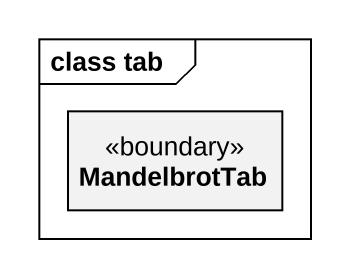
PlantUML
@startuml
mainframe class tab
hide circle
hide empty members
class MandelbrotTab <<boundary>>
@enduml
